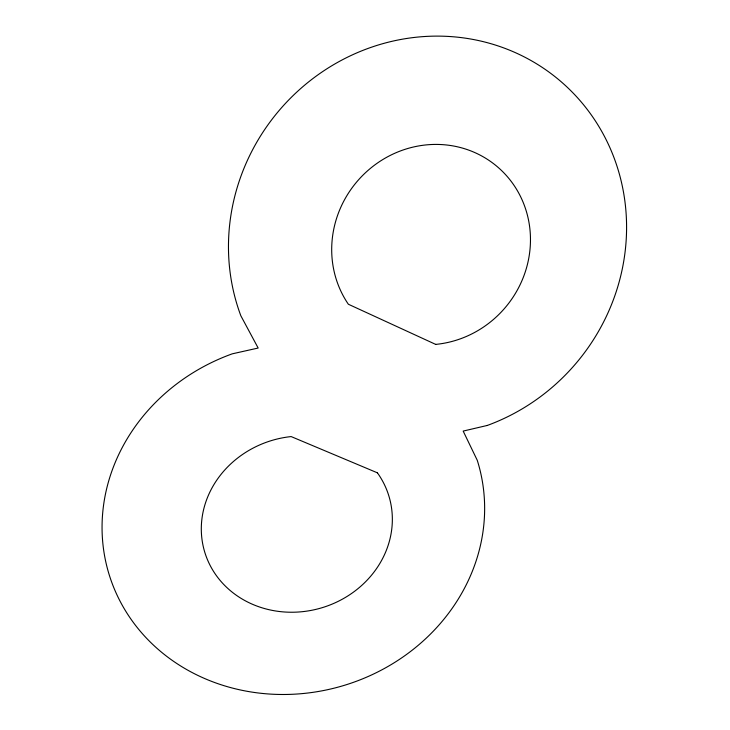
<?xml version="1.0" encoding="UTF-8"?>
<svg xmlns="http://www.w3.org/2000/svg" width="730" height="730" viewBox="0 0 730 730"><rect width="100%" height="100%" fill="white"/><g stroke="black" fill="none" stroke-linecap="round" stroke-linejoin="round"><path stroke-width="1.09" d="M487.33 425.435L463.176 431.083L477.256 460.274A192.729 175.018 -16.9 0 1 348.83 683.91A192.729 175.018 -16.9 0 1 111.142 580.633A192.729 175.018 -16.9 0 1 232.268 353.831L258.165 348.037L240.854 315.798A204.838 194.974 -50.3 0 1 361.487 50.945A204.838 194.974 -50.3 0 1 616.375 164.323A204.838 194.974 -50.3 0 1 487.33 425.435M377.41 472.83L291.142 436.577A96.26 87.317 -17 0 0 203.789 548.741A96.26 87.317 -17 0 0 333.829 603.381A96.26 87.317 -17 0 0 377.41 472.83M435.691 344.396L348.356 304.237A102.273 97.272 -49.8 0 1 391.736 154.678A102.273 97.272 -49.8 0 1 527.927 217.303A102.273 97.272 -49.8 0 1 435.691 344.396"/></g></svg>
